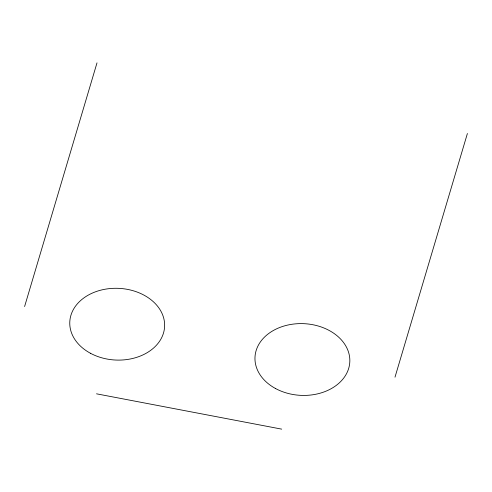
<?xml version="1.0" encoding="UTF-8"?>
<svg xmlns="http://www.w3.org/2000/svg" width="492" height="492" viewBox="0 0 492 492"><rect width="100%" height="100%" fill="white"/><g stroke="black" fill="none" stroke-linecap="round" stroke-linejoin="round"><path stroke-width="0.74" d="M24.6 306.534L97.004 62.865M394.996 377.179L467.4 133.504M96.512 393.815L281.713 429.135M275.588 388.551A47.466 35.879 2.9 0 0 349.701 363.305A47.466 35.879 2.9 0 0 281.91 326.694A47.466 35.879 2.9 0 0 275.588 388.551M90.387 353.231A47.466 35.879 2.9 0 0 164.5 327.979A47.466 35.879 2.9 0 0 96.709 291.375A47.466 35.879 2.9 0 0 90.387 353.231"/></g></svg>
